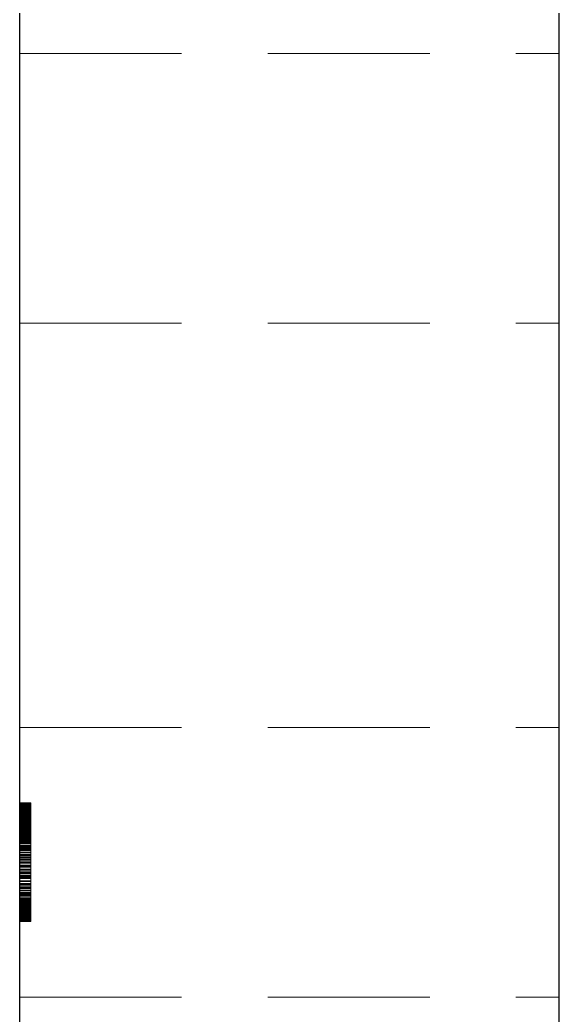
# Model space of a CAD drawing. Header units: millimetres. Extents: x 40 to 1360, y 134 to 546.
# Drawn here: x 107.85 to 117.85, y 464.09 to 482.55 of the extents above; entities that cross this region are included whole.
import ezdxf

# ---------------------------------------------------------------- set-up
doc = ezdxf.new("R2010")
doc.units = ezdxf.units.MM
doc.linetypes.add('WP_HIDDEN', pattern=[2.3, 1.5, -0.8])
doc.layers.add('HIDDEN', color=7, linetype='WP_HIDDEN', lineweight=13)
doc.layers.add('VISIBLE', color=7, linetype='CONTINUOUS', lineweight=25)

msp = doc.modelspace()

# ---------------------------------------------------------------- linework, layer by layer
at = {"layer": 'HIDDEN', "ltscale": 2}
for p, q in [((107.85, 481.92538), (117.85, 481.92538)), ((107.85, 476.92538), (117.85, 476.92538)), ((107.85, 469.42538), (117.85, 469.42538)), ((107.85, 468.02538), (107.85, 468.0234)), ((107.85, 468.02429), (107.85, 468.02538)), ((107.85, 468.02538), (107.85, 468.02476)), ((107.85, 468.02471), (107.85, 468.02538)), ((107.85, 468.02538), (108.05, 468.02538)), ((107.85, 468.02476), (107.85, 468.02289)), ((107.85, 468.02476), (108.05, 468.02476)), ((107.85, 468.02269), (107.85, 468.02471)), ((107.85, 468.02471), (108.05, 468.02471)), ((107.85, 468.02102), (107.85, 468.02429)), ((107.85, 468.02429), (108.05, 468.02429)), ((107.85, 468.0234), (107.85, 468.01748)), ((107.85, 468.0234), (108.05, 468.0234)), ((107.85, 468.02289), (107.85, 468.01977)), ((107.85, 468.02289), (108.05, 468.02289)), ((107.85, 468.01933), (107.85, 468.02269)), ((107.85, 468.02269), (108.05, 468.02269)), ((107.85, 468.01556), (107.85, 468.02102)), ((107.85, 468.02102), (108.05, 468.02102)), ((107.85, 468.01977), (107.85, 468.01541)), ((107.85, 468.01977), (108.05, 468.01977)), ((107.85, 468.01463), (107.85, 468.01933)), ((107.85, 468.01933), (108.05, 468.01933)), ((107.85, 468.01748), (107.85, 468.00761)), ((107.85, 468.01748), (108.05, 468.01748)), ((107.85, 468.01656), (107.85, 465.86212)), ((107.85, 466.32504), (107.85, 468.01656)), ((107.85, 468.01656), (108.05, 468.01656)), ((107.85, 468.00793), (107.85, 468.01556)), ((107.85, 468.01556), (108.05, 468.01556)), ((107.85, 468.01541), (107.85, 468.00981)), ((107.85, 468.01541), (108.05, 468.01541)), ((107.85, 468.00859), (107.85, 468.01463)), ((107.85, 468.01463), (108.05, 468.01463)), ((107.85, 468.00981), (107.85, 468.00296)), ((107.85, 468.00981), (108.05, 468.00981)), ((107.85, 468.0012), (107.85, 468.00859)), ((107.85, 468.00859), (108.05, 468.00859)), ((107.85, 467.99811), (107.85, 468.00793)), ((107.85, 468.00793), (108.05, 468.00793)), ((107.85, 468.00761), (107.85, 467.99378)), ((107.85, 468.00761), (108.05, 468.00761)), ((107.85, 468.00296), (107.85, 467.99486)), ((107.85, 468.00296), (108.05, 468.00296)), ((107.85, 467.99247), (107.85, 468.0012)), ((107.85, 468.0012), (108.05, 468.0012)), ((107.85, 467.98611), (107.85, 467.99811)), ((107.85, 467.99811), (108.05, 467.99811)), ((107.85, 467.99486), (107.85, 467.98552)), ((107.85, 467.99486), (108.05, 467.99486)), ((107.85, 467.99378), (107.85, 467.97601)), ((107.85, 467.99378), (108.05, 467.99378)), ((107.85, 467.98239), (107.85, 467.99247)), ((107.85, 467.99247), (108.05, 467.99247)), ((107.85, 467.97193), (107.85, 467.98611)), ((107.85, 467.98611), (108.05, 467.98611)), ((107.85, 467.98552), (107.85, 467.97493)), ((107.85, 467.98552), (108.05, 467.98552)), ((107.85, 467.97097), (107.85, 467.98239)), ((107.85, 467.98239), (108.05, 467.98239)), ((107.85, 467.97601), (107.85, 467.95429)), ((107.85, 467.97601), (108.05, 467.97601)), ((107.85, 467.97493), (107.85, 467.96309)), ((107.85, 467.97493), (108.05, 467.97493)), ((107.85, 467.95557), (107.85, 467.97193)), ((107.85, 467.97193), (108.05, 467.97193)), ((107.85, 467.95821), (107.85, 467.97097)), ((107.85, 467.97097), (108.05, 467.97097)), ((107.85, 467.96309), (107.85, 467.95001)), ((107.85, 467.96309), (108.05, 467.96309)), ((107.85, 467.94411), (107.85, 467.95821)), ((107.85, 467.95821), (108.05, 467.95821)), ((107.85, 467.93716), (107.85, 467.95557)), ((107.85, 467.95557), (108.05, 467.95557)), ((107.85, 467.95429), (107.85, 467.92861)), ((107.85, 467.95429), (108.05, 467.95429)), ((107.85, 467.95001), (107.85, 467.93569)), ((107.85, 467.95001), (108.05, 467.95001)), ((107.85, 467.92866), (107.85, 467.94411)), ((107.85, 467.94411), (108.05, 467.94411)), ((107.85, 467.91681), (107.85, 467.93716)), ((107.85, 467.93716), (108.05, 467.93716)), ((107.85, 467.93569), (107.85, 467.92012)), ((107.85, 467.93569), (108.05, 467.93569)), ((107.85, 467.91187), (107.85, 467.92866)), ((107.85, 467.92866), (108.05, 467.92866)), ((107.85, 467.92861), (107.85, 467.89899)), ((107.85, 467.92861), (108.05, 467.92861)), ((107.85, 467.92012), (107.85, 467.9033)), ((107.85, 467.92012), (108.05, 467.92012)), ((107.85, 467.89454), (107.85, 467.91681)), ((107.85, 467.91681), (108.05, 467.91681)), ((107.85, 467.89373), (107.85, 467.91187)), ((107.85, 467.91187), (108.05, 467.91187)), ((107.85, 467.9033), (107.85, 467.88524)), ((107.85, 467.9033), (108.05, 467.9033)), ((107.85, 467.89899), (107.85, 467.86573)), ((107.85, 467.89899), (108.05, 467.89899)), ((107.85, 467.87034), (107.85, 467.89454)), ((107.85, 467.89454), (108.05, 467.89454)), ((107.85, 467.87426), (107.85, 467.89373)), ((107.85, 467.89373), (108.05, 467.89373)), ((107.85, 467.88524), (107.85, 467.86593)), ((107.85, 467.88524), (108.05, 467.88524)), ((107.85, 467.85343), (107.85, 467.87426)), ((107.85, 467.87426), (108.05, 467.87426)), ((107.85, 467.8442), (107.85, 467.87034)), ((107.85, 467.87034), (108.05, 467.87034)), ((107.85, 467.86593), (107.85, 467.84543)), ((107.85, 467.86593), (108.05, 467.86593)), ((107.85, 467.86573), (107.85, 467.82914)), ((107.85, 467.86573), (108.05, 467.86573)), ((107.85, 467.83162), (107.85, 467.85343)), ((107.85, 467.85343), (108.05, 467.85343)), ((108.05, 468.02538), (108.05, 468.0234)), ((108.05, 468.02429), (108.05, 468.02538)), ((108.05, 468.02471), (108.05, 468.02538)), ((108.05, 468.02538), (108.05, 468.02476)), ((108.05, 468.02476), (108.05, 468.02289)), ((108.05, 468.02269), (108.05, 468.02471)), ((108.05, 468.02102), (108.05, 468.02429)), ((108.05, 468.0234), (108.05, 468.01748)), ((108.05, 468.02289), (108.05, 468.01977)), ((108.05, 468.01933), (108.05, 468.02269)), ((108.05, 468.01556), (108.05, 468.02102)), ((108.05, 468.01977), (108.05, 468.01541)), ((108.05, 468.01463), (108.05, 468.01933)), ((108.05, 468.01748), (108.05, 468.00761)), ((108.05, 468.01656), (108.05, 465.86212)), ((108.05, 466.32504), (108.05, 468.01656)), ((108.05, 468.00793), (108.05, 468.01556)), ((108.05, 468.01541), (108.05, 468.00981)), ((108.05, 468.00859), (108.05, 468.01463)), ((108.05, 468.00981), (108.05, 468.00296)), ((108.05, 468.0012), (108.05, 468.00859)), ((108.05, 467.99811), (108.05, 468.00793)), ((108.05, 468.00761), (108.05, 467.99378)), ((108.05, 468.00296), (108.05, 467.99486)), ((108.05, 467.99247), (108.05, 468.0012)), ((108.05, 467.98611), (108.05, 467.99811)), ((108.05, 467.99486), (108.05, 467.98552)), ((108.05, 467.99378), (108.05, 467.97601)), ((108.05, 467.98239), (108.05, 467.99247)), ((108.05, 467.97193), (108.05, 467.98611)), ((108.05, 467.98552), (108.05, 467.97493)), ((108.05, 467.97097), (108.05, 467.98239)), ((108.05, 467.97601), (108.05, 467.95429)), ((108.05, 467.97493), (108.05, 467.96309)), ((108.05, 467.95557), (108.05, 467.97193)), ((108.05, 467.95821), (108.05, 467.97097)), ((108.05, 467.96309), (108.05, 467.95001)), ((108.05, 467.94411), (108.05, 467.95821)), ((108.05, 467.93716), (108.05, 467.95557)), ((108.05, 467.95429), (108.05, 467.92861)), ((108.05, 467.95001), (108.05, 467.93569)), ((108.05, 467.92866), (108.05, 467.94411)), ((108.05, 467.91681), (108.05, 467.93716)), ((108.05, 467.93569), (108.05, 467.92012)), ((108.05, 467.91187), (108.05, 467.92866)), ((108.05, 467.92861), (108.05, 467.89899)), ((108.05, 467.92012), (108.05, 467.9033)), ((108.05, 467.89454), (108.05, 467.91681)), ((108.05, 467.89373), (108.05, 467.91187)), ((108.05, 467.9033), (108.05, 467.88524)), ((108.05, 467.89899), (108.05, 467.86573)), ((108.05, 467.87034), (108.05, 467.89454)), ((108.05, 467.87426), (108.05, 467.89373)), ((108.05, 467.88524), (108.05, 467.86593)), ((108.05, 467.85343), (108.05, 467.87426)), ((108.05, 467.8442), (108.05, 467.87034)), ((108.05, 467.86593), (108.05, 467.84543)), ((108.05, 467.86573), (108.05, 467.82914)), ((108.05, 467.83162), (108.05, 467.85343)), ((107.85, 467.84543), (107.85, 467.8238)), ((107.85, 467.84543), (108.05, 467.84543)), ((107.85, 467.81614), (107.85, 467.8442)), ((107.85, 467.8442), (108.05, 467.8442)), ((107.85, 467.80916), (107.85, 467.83162)), ((107.85, 467.83162), (108.05, 467.83162)), ((107.85, 467.82914), (107.85, 467.78922)), ((107.85, 467.82914), (108.05, 467.82914)), ((107.85, 467.8238), (107.85, 467.80104)), ((107.85, 467.8238), (108.05, 467.8238)), ((107.85, 467.78615), (107.85, 467.81614)), ((107.85, 467.81614), (108.05, 467.81614)), ((107.85, 467.78606), (107.85, 467.80916)), ((107.85, 467.80916), (108.05, 467.80916)), ((107.85, 467.80641), (107.85, 467.80472)), ((107.85, 467.80462), (107.85, 467.80641)), ((107.85, 467.80641), (108.05, 467.80641)), ((107.85, 467.8058), (107.85, 467.80641)), ((107.85, 467.80641), (107.85, 467.80572)), ((107.85, 467.804), (107.85, 467.8058)), ((107.85, 467.8058), (108.05, 467.8058)), ((107.85, 467.80572), (108.05, 467.80572)), ((107.85, 467.80572), (107.85, 467.80367)), ((107.85, 467.80472), (107.85, 467.79966)), ((107.85, 467.80472), (108.05, 467.80472)), ((107.85, 467.79924), (107.85, 467.80462)), ((107.85, 467.80462), (108.05, 467.80462)), ((107.85, 467.80098), (107.85, 467.804)), ((107.85, 467.804), (108.05, 467.804)), ((107.85, 467.80367), (108.05, 467.80367)), ((107.85, 467.80367), (107.85, 467.80026)), ((107.85, 467.80104), (107.85, 467.77715)), ((107.85, 467.80104), (108.05, 467.80104)), ((107.85, 467.79676), (107.85, 467.80098)), ((107.85, 467.80098), (108.05, 467.80098)), ((107.85, 467.80026), (108.05, 467.80026)), ((107.85, 467.80026), (107.85, 467.79548)), ((107.85, 467.79966), (107.85, 467.79122)), ((107.85, 467.79966), (108.05, 467.79966)), ((107.85, 467.79029), (107.85, 467.79924)), ((107.85, 467.79924), (108.05, 467.79924)), ((107.85, 467.79134), (107.85, 467.79676)), ((107.85, 467.79676), (108.05, 467.79676)), ((107.85, 467.79548), (108.05, 467.79548)), ((107.85, 467.79548), (107.85, 467.78933)), ((107.85, 467.78471), (107.85, 467.79134)), ((107.85, 467.79134), (108.05, 467.79134)), ((107.85, 467.79122), (107.85, 467.7794)), ((107.85, 467.79122), (108.05, 467.79122)), ((107.85, 467.77775), (107.85, 467.79029)), ((107.85, 467.79029), (108.05, 467.79029)), ((107.85, 467.78933), (108.05, 467.78933)), ((107.85, 467.78933), (107.85, 467.78181)), ((107.85, 467.78922), (107.85, 467.74597)), ((107.85, 467.78922), (108.05, 467.78922)), ((107.85, 467.75424), (107.85, 467.78615)), ((107.85, 467.78615), (108.05, 467.78615)), ((107.85, 467.76232), (107.85, 467.78606)), ((107.85, 467.78606), (108.05, 467.78606)), ((107.85, 467.77687), (107.85, 467.78471)), ((107.85, 467.78471), (108.05, 467.78471)), ((107.85, 467.78181), (108.05, 467.78181)), ((107.85, 467.78181), (107.85, 467.77293)), ((107.85, 467.7794), (107.85, 467.76421)), ((107.85, 467.7794), (108.05, 467.7794)), ((107.85, 467.76163), (107.85, 467.77775)), ((107.85, 467.77775), (108.05, 467.77775)), ((107.85, 467.77715), (107.85, 467.75213)), ((107.85, 467.77715), (108.05, 467.77715)), ((107.85, 467.76783), (107.85, 467.77687)), ((107.85, 467.77687), (108.05, 467.77687)), ((107.85, 467.77293), (108.05, 467.77293)), ((107.85, 467.77293), (107.85, 467.76269)), ((107.85, 467.75758), (107.85, 467.76783)), ((107.85, 467.76783), (108.05, 467.76783)), ((107.85, 467.76421), (107.85, 467.74565)), ((107.85, 467.76421), (108.05, 467.76421)), ((107.85, 467.76269), (108.05, 467.76269)), ((107.85, 467.76269), (107.85, 467.75107)), ((107.85, 467.73793), (107.85, 467.76232)), ((107.85, 467.76232), (108.05, 467.76232)), ((107.85, 467.74193), (107.85, 467.76163)), ((107.85, 467.76163), (108.05, 467.76163)), ((107.85, 467.74613), (107.85, 467.75758)), ((107.85, 467.75758), (108.05, 467.75758)), ((107.85, 467.72046), (107.85, 467.75424)), ((107.85, 467.75424), (108.05, 467.75424)), ((107.85, 467.75213), (107.85, 467.72598)), ((107.85, 467.75213), (108.05, 467.75213)), ((107.85, 467.75107), (108.05, 467.75107)), ((107.85, 467.75107), (107.85, 467.73809)), ((107.85, 467.73347), (107.85, 467.74613)), ((107.85, 467.74613), (108.05, 467.74613)), ((107.85, 467.74597), (107.85, 467.69939)), ((107.85, 467.74597), (108.05, 467.74597)), ((107.85, 467.74565), (107.85, 467.72371)), ((107.85, 467.74565), (108.05, 467.74565)), ((107.85, 467.71864), (107.85, 467.74193)), ((107.85, 467.74193), (108.05, 467.74193)), ((107.85, 467.73809), (108.05, 467.73809)), ((107.85, 467.73809), (107.85, 467.72375)), ((107.85, 467.7129), (107.85, 467.73793)), ((107.85, 467.73793), (108.05, 467.73793)), ((107.85, 467.71961), (107.85, 467.73347)), ((107.85, 467.73347), (108.05, 467.73347)), ((107.85, 467.72598), (107.85, 467.6987)), ((107.85, 467.72598), (108.05, 467.72598)), ((107.85, 467.72375), (108.05, 467.72375)), ((107.85, 467.72375), (107.85, 467.70804)), ((107.85, 467.72371), (107.85, 467.69839)), ((107.85, 467.72371), (108.05, 467.72371)), ((107.85, 467.68489), (107.85, 467.72046)), ((107.85, 467.72046), (108.05, 467.72046)), ((107.85, 467.70454), (107.85, 467.71961)), ((107.85, 467.71961), (108.05, 467.71961)), ((107.85, 467.69178), (107.85, 467.71864)), ((107.85, 467.71864), (108.05, 467.71864)), ((107.85, 467.68723), (107.85, 467.7129)), ((107.85, 467.7129), (108.05, 467.7129)), ((107.85, 467.70804), (108.05, 467.70804)), ((107.85, 467.70804), (107.85, 467.69096)), ((107.85, 467.68826), (107.85, 467.70454)), ((107.85, 467.70454), (108.05, 467.70454)), ((107.85, 467.69939), (107.85, 467.64948)), ((107.85, 467.69939), (108.05, 467.69939)), ((107.85, 467.6987), (107.85, 467.67029)), ((107.85, 467.6987), (108.05, 467.6987)), ((107.85, 467.69839), (107.85, 467.67062)), ((107.85, 467.69839), (108.05, 467.69839)), ((107.85, 467.66174), (107.85, 467.69178)), ((107.85, 467.69178), (108.05, 467.69178)), ((107.85, 467.69096), (108.05, 467.69096)), ((107.85, 467.69096), (107.85, 467.67251)), ((107.85, 467.6521), (107.85, 467.68826)), ((107.85, 467.68826), (108.05, 467.68826)), ((107.85, 467.66092), (107.85, 467.68723)), ((107.85, 467.68723), (108.05, 467.68723)), ((107.85, 467.64753), (107.85, 467.68489)), ((107.85, 467.68489), (108.05, 467.68489)), ((107.85, 467.67251), (108.05, 467.67251)), ((107.85, 467.67251), (107.85, 467.6527)), ((107.85, 467.67062), (107.85, 467.64131)), ((107.85, 467.67062), (108.05, 467.67062)), ((107.85, 467.67029), (107.85, 467.64074)), ((107.85, 467.67029), (108.05, 467.67029)), ((108.05, 467.84543), (108.05, 467.8238)), ((108.05, 467.81614), (108.05, 467.8442)), ((108.05, 467.80916), (108.05, 467.83162)), ((108.05, 467.82914), (108.05, 467.78922)), ((108.05, 467.8238), (108.05, 467.80104)), ((108.05, 467.78615), (108.05, 467.81614)), ((108.05, 467.78606), (108.05, 467.80916)), ((108.05, 467.80641), (108.05, 467.80472)), ((108.05, 467.80462), (108.05, 467.80641)), ((108.05, 467.8058), (108.05, 467.80641)), ((108.05, 467.80641), (108.05, 467.80572)), ((108.05, 467.804), (108.05, 467.8058)), ((108.05, 467.80572), (108.05, 467.80367)), ((108.05, 467.80472), (108.05, 467.79966)), ((108.05, 467.79924), (108.05, 467.80462)), ((108.05, 467.80098), (108.05, 467.804)), ((108.05, 467.80367), (108.05, 467.80026)), ((108.05, 467.80104), (108.05, 467.77715)), ((108.05, 467.79676), (108.05, 467.80098)), ((108.05, 467.80026), (108.05, 467.79548)), ((108.05, 467.79966), (108.05, 467.79122)), ((108.05, 467.79029), (108.05, 467.79924)), ((108.05, 467.79134), (108.05, 467.79676)), ((108.05, 467.79548), (108.05, 467.78933)), ((108.05, 467.78471), (108.05, 467.79134)), ((108.05, 467.79122), (108.05, 467.7794)), ((108.05, 467.77775), (108.05, 467.79029)), ((108.05, 467.78933), (108.05, 467.78181)), ((108.05, 467.78922), (108.05, 467.74597)), ((108.05, 467.75424), (108.05, 467.78615)), ((108.05, 467.76232), (108.05, 467.78606)), ((108.05, 467.77687), (108.05, 467.78471)), ((108.05, 467.78181), (108.05, 467.77293)), ((108.05, 467.7794), (108.05, 467.76421)), ((108.05, 467.76163), (108.05, 467.77775)), ((108.05, 467.77715), (108.05, 467.75213)), ((108.05, 467.76783), (108.05, 467.77687)), ((108.05, 467.77293), (108.05, 467.76269)), ((108.05, 467.75758), (108.05, 467.76783)), ((108.05, 467.76421), (108.05, 467.74565)), ((108.05, 467.76269), (108.05, 467.75107)), ((108.05, 467.73793), (108.05, 467.76232)), ((108.05, 467.74193), (108.05, 467.76163)), ((108.05, 467.74613), (108.05, 467.75758)), ((108.05, 467.72046), (108.05, 467.75424)), ((108.05, 467.75213), (108.05, 467.72598)), ((108.05, 467.75107), (108.05, 467.73809)), ((108.05, 467.73347), (108.05, 467.74613)), ((108.05, 467.74597), (108.05, 467.69939)), ((108.05, 467.74565), (108.05, 467.72371)), ((108.05, 467.71864), (108.05, 467.74193)), ((108.05, 467.73809), (108.05, 467.72375)), ((108.05, 467.7129), (108.05, 467.73793)), ((108.05, 467.71961), (108.05, 467.73347)), ((108.05, 467.72598), (108.05, 467.6987)), ((108.05, 467.72375), (108.05, 467.70804)), ((108.05, 467.72371), (108.05, 467.69839)), ((108.05, 467.68489), (108.05, 467.72046)), ((108.05, 467.70454), (108.05, 467.71961)), ((108.05, 467.69178), (108.05, 467.71864)), ((108.05, 467.68723), (108.05, 467.7129)), ((108.05, 467.70804), (108.05, 467.69096)), ((108.05, 467.68826), (108.05, 467.70454)), ((108.05, 467.69939), (108.05, 467.64948)), ((108.05, 467.6987), (108.05, 467.67029)), ((108.05, 467.69839), (108.05, 467.67062)), ((108.05, 467.66174), (108.05, 467.69178)), ((108.05, 467.69096), (108.05, 467.67251)), ((108.05, 467.6521), (108.05, 467.68826)), ((108.05, 467.66092), (108.05, 467.68723)), ((108.05, 467.64753), (108.05, 467.68489)), ((108.05, 467.67251), (108.05, 467.6527)), ((108.05, 467.67062), (108.05, 467.64131)), ((108.05, 467.67029), (108.05, 467.64074)), ((107.85, 467.62895), (107.85, 467.66174)), ((107.85, 467.66174), (108.05, 467.66174)), ((107.85, 467.63396), (107.85, 467.66092)), ((107.85, 467.66092), (108.05, 467.66092)), ((107.85, 467.6527), (108.05, 467.6527)), ((107.85, 467.6527), (107.85, 467.63152)), ((107.85, 467.62618), (107.85, 467.6521)), ((107.85, 467.6521), (108.05, 467.6521)), ((107.85, 467.64948), (107.85, 467.59624)), ((107.85, 467.64948), (108.05, 467.64948)), ((107.85, 467.60838), (107.85, 467.64753)), ((107.85, 467.64753), (108.05, 467.64753)), ((107.85, 467.64131), (107.85, 467.61046)), ((107.85, 467.64131), (108.05, 467.64131)), ((107.85, 467.64074), (107.85, 467.61007)), ((107.85, 467.64074), (108.05, 467.64074)), ((107.85, 467.60636), (107.85, 467.63396)), ((107.85, 467.63396), (108.05, 467.63396)), ((107.85, 467.63152), (108.05, 467.63152)), ((107.85, 467.63152), (107.85, 467.60827)), ((107.85, 467.59341), (107.85, 467.62895)), ((107.85, 467.62895), (108.05, 467.62895)), ((107.85, 467.59765), (107.85, 467.62618)), ((107.85, 467.62618), (108.05, 467.62618)), ((107.85, 467.61046), (107.85, 467.57807)), ((107.85, 467.61046), (108.05, 467.61046)), ((107.85, 467.61007), (107.85, 467.57826)), ((107.85, 467.61007), (108.05, 467.61007)), ((107.85, 467.56744), (107.85, 467.60838)), ((107.85, 467.60838), (108.05, 467.60838)), ((107.85, 467.60827), (108.05, 467.60827)), ((107.85, 467.60827), (107.85, 467.58222)), ((107.85, 467.57811), (107.85, 467.60636)), ((107.85, 467.60636), (108.05, 467.60636)), ((107.85, 467.56652), (107.85, 467.59765)), ((107.85, 467.59765), (108.05, 467.59765)), ((107.85, 467.59624), (107.85, 467.53967)), ((107.85, 467.59624), (108.05, 467.59624)), ((107.85, 467.5551), (107.85, 467.59341)), ((107.85, 467.59341), (108.05, 467.59341)), ((107.85, 467.58222), (108.05, 467.58222)), ((107.85, 467.58222), (107.85, 467.55339)), ((107.85, 467.57826), (107.85, 467.54532)), ((107.85, 467.57826), (108.05, 467.57826)), ((107.85, 467.54923), (107.85, 467.57811)), ((107.85, 467.57811), (108.05, 467.57811)), ((107.85, 467.57807), (107.85, 467.54414)), ((107.85, 467.57807), (108.05, 467.57807)), ((107.85, 467.5247), (107.85, 467.56744)), ((107.85, 467.56744), (108.05, 467.56744)), ((107.85, 467.53279), (107.85, 467.56652)), ((107.85, 467.56652), (108.05, 467.56652)), ((107.85, 467.51405), (107.85, 467.5551)), ((107.85, 467.5551), (107.85, 465.86212)), ((107.85, 467.5551), (108.05, 467.5551)), ((107.85, 467.55339), (108.05, 467.55339)), ((107.85, 467.55339), (107.85, 467.52176)), ((107.85, 467.5197), (107.85, 467.54923)), ((107.85, 467.54923), (108.05, 467.54923)), ((107.85, 467.54532), (107.85, 467.51125)), ((107.85, 467.54532), (108.05, 467.54532)), ((107.85, 467.54414), (107.85, 467.50867)), ((107.85, 467.54414), (108.05, 467.54414)), ((107.85, 467.53967), (107.85, 467.47911)), ((107.85, 467.53967), (108.05, 467.53967)), ((107.85, 467.49644), (107.85, 467.53279)), ((107.85, 467.53279), (108.05, 467.53279)), ((107.85, 467.48018), (107.85, 467.5247)), ((107.85, 467.5247), (108.05, 467.5247)), ((107.85, 467.52176), (108.05, 467.52176)), ((107.85, 467.52176), (107.85, 467.48735)), ((107.85, 467.48952), (107.85, 467.5197)), ((107.85, 467.5197), (108.05, 467.5197)), ((107.85, 467.47024), (107.85, 467.51405)), ((107.85, 467.51405), (108.05, 467.51405)), ((107.85, 467.51125), (107.85, 467.47606)), ((107.85, 467.51125), (108.05, 467.51125)), ((107.85, 467.50867), (107.85, 467.47167)), ((107.85, 467.50867), (108.05, 467.50867)), ((107.85, 467.45749), (107.85, 467.49644)), ((107.85, 467.49644), (108.05, 467.49644)), ((107.85, 467.45871), (107.85, 467.48952)), ((107.85, 467.48952), (108.05, 467.48952)), ((107.85, 467.48735), (108.05, 467.48735)), ((107.85, 467.48735), (107.85, 467.45014)), ((108.05, 467.62895), (108.05, 467.66174)), ((108.05, 467.63396), (108.05, 467.66092)), ((108.05, 467.6527), (108.05, 467.63152)), ((108.05, 467.62618), (108.05, 467.6521)), ((108.05, 467.64948), (108.05, 467.59624)), ((108.05, 467.60838), (108.05, 467.64753)), ((108.05, 467.64131), (108.05, 467.61046)), ((108.05, 467.64074), (108.05, 467.61007)), ((108.05, 467.60636), (108.05, 467.63396)), ((108.05, 467.63152), (108.05, 467.60827)), ((108.05, 467.59341), (108.05, 467.62895)), ((108.05, 467.59765), (108.05, 467.62618)), ((108.05, 467.61046), (108.05, 467.57807)), ((108.05, 467.61007), (108.05, 467.57826)), ((108.05, 467.56744), (108.05, 467.60838)), ((108.05, 467.60827), (108.05, 467.58222)), ((108.05, 467.57811), (108.05, 467.60636)), ((108.05, 467.56652), (108.05, 467.59765)), ((108.05, 467.59624), (108.05, 467.53967)), ((108.05, 467.5551), (108.05, 467.59341)), ((108.05, 467.58222), (108.05, 467.55339)), ((108.05, 467.57826), (108.05, 467.54532)), ((108.05, 467.54923), (108.05, 467.57811)), ((108.05, 467.57807), (108.05, 467.54414)), ((108.05, 467.5247), (108.05, 467.56744)), ((108.05, 467.53279), (108.05, 467.56652)), ((108.05, 467.51405), (108.05, 467.5551)), ((108.05, 465.86212), (108.05, 467.5551)), ((108.05, 467.55339), (108.05, 467.52176)), ((108.05, 467.5197), (108.05, 467.54923)), ((108.05, 467.54532), (108.05, 467.51125)), ((108.05, 467.54414), (108.05, 467.50867)), ((108.05, 467.53967), (108.05, 467.47911)), ((108.05, 467.49644), (108.05, 467.53279)), ((108.05, 467.48018), (108.05, 467.5247)), ((108.05, 467.52176), (108.05, 467.48735)), ((108.05, 467.48952), (108.05, 467.5197)), ((108.05, 467.47024), (108.05, 467.51405)), ((108.05, 467.51125), (108.05, 467.47606)), ((108.05, 467.50867), (108.05, 467.47167)), ((108.05, 467.45749), (108.05, 467.49644)), ((108.05, 467.45871), (108.05, 467.48952)), ((108.05, 467.48735), (108.05, 467.45014)), ((107.85, 467.43386), (107.85, 467.48018)), ((107.85, 467.48018), (108.05, 467.48018)), ((107.85, 467.47911), (107.85, 467.41388)), ((107.85, 467.47911), (108.05, 467.47911)), ((107.85, 467.47606), (107.85, 467.43973)), ((107.85, 467.47606), (108.05, 467.47606)), ((107.85, 467.47167), (107.85, 467.43313)), ((107.85, 467.47167), (108.05, 467.47167)), ((107.85, 467.42367), (107.85, 467.47024)), ((107.85, 467.47024), (108.05, 467.47024)), ((107.85, 467.42725), (107.85, 467.45871)), ((107.85, 467.45871), (108.05, 467.45871)), ((107.85, 467.41593), (107.85, 467.45749)), ((107.85, 467.45749), (108.05, 467.45749)), ((107.85, 467.45014), (108.05, 467.45014)), ((107.85, 467.45014), (107.85, 467.41015)), ((107.85, 467.43973), (107.85, 467.40227)), ((107.85, 467.43973), (108.05, 467.43973)), ((107.85, 467.3846), (107.85, 467.43386)), ((107.85, 467.43386), (108.05, 467.43386)), ((107.85, 467.43313), (107.85, 467.39537)), ((107.85, 467.43313), (108.05, 467.43313)), ((107.85, 467.39499), (107.85, 467.42725)), ((107.85, 467.42725), (108.05, 467.42725)), ((107.85, 467.37434), (107.85, 467.42367)), ((107.85, 467.42367), (108.05, 467.42367)), ((107.85, 467.37177), (107.85, 467.41593)), ((107.85, 467.41593), (108.05, 467.41593)), ((107.85, 467.41388), (107.85, 467.344)), ((107.85, 467.41388), (108.05, 467.41388)), ((107.85, 467.41015), (108.05, 467.41015)), ((107.85, 467.41015), (107.85, 467.36736)), ((107.85, 467.40227), (107.85, 467.37434)), ((107.85, 467.40227), (108.05, 467.40227)), ((107.85, 467.39537), (107.85, 467.35703)), ((107.85, 467.39537), (108.05, 467.39537)), ((107.85, 467.36286), (107.85, 467.39499)), ((107.85, 467.39499), (108.05, 467.39499)), ((107.85, 467.33122), (107.85, 467.3846)), ((107.85, 467.3846), (108.05, 467.3846)), ((107.85, 467.37434), (108.05, 467.37434)), ((107.85, 467.325), (107.85, 467.37177)), ((107.85, 467.37177), (108.05, 467.37177)), ((107.85, 467.36736), (108.05, 467.36736)), ((107.85, 467.36736), (107.85, 467.32179)), ((107.85, 467.33088), (107.85, 467.36286)), ((107.85, 467.36286), (108.05, 467.36286)), ((107.85, 467.35703), (107.85, 467.31812)), ((107.85, 467.35703), (108.05, 467.35703)), ((107.85, 467.344), (107.85, 467.26945)), ((107.85, 467.344), (108.05, 467.344)), ((107.85, 467.27373), (107.85, 467.33122)), ((107.85, 467.33122), (108.05, 467.33122)), ((107.85, 467.29903), (107.85, 467.33088)), ((107.85, 467.33088), (108.05, 467.33088)), ((107.85, 467.27563), (107.85, 467.325)), ((107.85, 467.325), (108.05, 467.325)), ((107.85, 467.32179), (108.05, 467.32179)), ((107.85, 467.32179), (107.85, 467.27342)), ((107.85, 467.31812), (107.85, 467.27864)), ((107.85, 467.31812), (108.05, 467.31812)), ((107.85, 467.26731), (107.85, 467.29903)), ((107.85, 467.29903), (108.05, 467.29903)), ((108.05, 467.43386), (108.05, 467.48018)), ((108.05, 467.47911), (108.05, 467.41388)), ((108.05, 467.47606), (108.05, 467.43973)), ((108.05, 467.47167), (108.05, 467.43313)), ((108.05, 467.42367), (108.05, 467.47024)), ((108.05, 467.42725), (108.05, 467.45871)), ((108.05, 467.41593), (108.05, 467.45749)), ((108.05, 467.45014), (108.05, 467.41015)), ((108.05, 467.43973), (108.05, 467.40227)), ((108.05, 467.3846), (108.05, 467.43386)), ((108.05, 467.43313), (108.05, 467.39537)), ((108.05, 467.39499), (108.05, 467.42725)), ((108.05, 467.37434), (108.05, 467.42367)), ((108.05, 467.37177), (108.05, 467.41593)), ((108.05, 467.41388), (108.05, 467.344)), ((108.05, 467.41015), (108.05, 467.36736)), ((108.05, 467.40227), (108.05, 467.37434)), ((108.05, 467.39537), (108.05, 467.35703)), ((108.05, 467.36286), (108.05, 467.39499)), ((108.05, 467.33122), (108.05, 467.3846)), ((108.05, 467.325), (108.05, 467.37177)), ((108.05, 467.36736), (108.05, 467.32179)), ((108.05, 467.33088), (108.05, 467.36286)), ((108.05, 467.35703), (108.05, 467.31812)), ((108.05, 467.344), (108.05, 467.26945)), ((108.05, 467.27373), (108.05, 467.33122)), ((108.05, 467.29903), (108.05, 467.33088)), ((108.05, 467.27563), (108.05, 467.325)), ((108.05, 467.32179), (108.05, 467.27342)), ((108.05, 467.31812), (108.05, 467.27864)), ((108.05, 467.26731), (108.05, 467.29903)), ((107.85, 467.27864), (107.85, 467.23858)), ((107.85, 467.27864), (108.05, 467.27864)), ((107.85, 467.22365), (107.85, 467.27563)), ((107.85, 467.27563), (108.05, 467.27563)), ((107.85, 467.21214), (107.85, 467.27373)), ((107.85, 467.27373), (108.05, 467.27373)), ((107.85, 467.27342), (108.05, 467.27342)), ((107.85, 467.27342), (107.85, 467.22227)), ((107.85, 467.26945), (107.85, 467.19024)), ((107.85, 467.26945), (108.05, 467.26945)), ((107.85, 467.23574), (107.85, 467.26731)), ((107.85, 467.26731), (108.05, 467.26731)), ((107.85, 467.23858), (107.85, 467.19794)), ((107.85, 467.23858), (108.05, 467.23858)), ((107.85, 467.20431), (107.85, 467.23574)), ((107.85, 467.23574), (108.05, 467.23574)), ((107.85, 467.16906), (107.85, 467.22365)), ((107.85, 467.22365), (108.05, 467.22365)), ((107.85, 467.22227), (108.05, 467.22227)), ((107.85, 467.22227), (107.85, 467.16832)), ((107.85, 467.14643), (107.85, 467.21214)), ((107.85, 467.21214), (108.05, 467.21214)), ((107.85, 467.17301), (107.85, 467.20431)), ((107.85, 467.20431), (108.05, 467.20431)), ((107.85, 467.19794), (107.85, 467.15674)), ((107.85, 467.19794), (108.05, 467.19794)), ((107.85, 467.19024), (107.85, 467.10637)), ((107.85, 467.19024), (108.05, 467.19024)), ((107.85, 467.14157), (107.85, 467.17301)), ((107.85, 467.17301), (108.05, 467.17301)), ((107.85, 467.11186), (107.85, 467.16906)), ((107.85, 467.16906), (108.05, 467.16906)), ((107.85, 467.16832), (108.05, 467.16832)), ((107.85, 467.16832), (107.85, 467.05206)), ((107.85, 467.15674), (107.85, 467.11496)), ((107.85, 467.15674), (108.05, 467.15674)), ((107.85, 467.07661), (107.85, 467.14643)), ((107.85, 467.14643), (108.05, 467.14643)), ((107.85, 467.10972), (107.85, 467.14157)), ((107.85, 467.14157), (108.05, 467.14157)), ((107.85, 467.11496), (107.85, 467.07102)), ((107.85, 467.11496), (108.05, 467.11496)), ((107.85, 467.05206), (107.85, 467.11186)), ((107.85, 467.11186), (108.05, 467.11186)), ((108.05, 467.27864), (108.05, 467.23858)), ((108.05, 467.22365), (108.05, 467.27563)), ((108.05, 467.21214), (108.05, 467.27373)), ((108.05, 467.27342), (108.05, 467.22227)), ((108.05, 467.26945), (108.05, 467.19024)), ((108.05, 467.23574), (108.05, 467.26731)), ((108.05, 467.23858), (108.05, 467.19794)), ((108.05, 467.20431), (108.05, 467.23574)), ((108.05, 467.16906), (108.05, 467.22365)), ((108.05, 467.22227), (108.05, 467.16832)), ((108.05, 467.14643), (108.05, 467.21214)), ((108.05, 467.17301), (108.05, 467.20431)), ((108.05, 467.19794), (108.05, 467.15674)), ((108.05, 467.19024), (108.05, 467.10637)), ((108.05, 467.14157), (108.05, 467.17301)), ((108.05, 467.11186), (108.05, 467.16906)), ((108.05, 467.16832), (108.05, 467.05206)), ((108.05, 467.15674), (108.05, 467.11496)), ((108.05, 467.07661), (108.05, 467.14643)), ((108.05, 467.10972), (108.05, 467.14157)), ((108.05, 467.11496), (108.05, 467.07102)), ((108.05, 467.05206), (108.05, 467.11186)), ((107.85, 467.07746), (107.85, 467.10972)), ((107.85, 467.10972), (108.05, 467.10972)), ((107.85, 467.10637), (107.85, 467.01784)), ((107.85, 467.10637), (108.05, 467.10637)), ((107.85, 467.04478), (107.85, 467.07746)), ((107.85, 467.07746), (108.05, 467.07746)), ((107.85, 467.00268), (107.85, 467.07661)), ((107.85, 467.07661), (108.05, 467.07661)), ((107.85, 467.07102), (107.85, 467.02334)), ((107.85, 467.07102), (108.05, 467.07102)), ((107.85, 466.92464), (107.85, 467.05206)), ((107.85, 467.05206), (108.05, 467.05206)), ((107.85, 467.0117), (107.85, 467.04478)), ((107.85, 467.04478), (108.05, 467.04478)), ((107.85, 467.02334), (107.85, 466.97191)), ((107.85, 467.02334), (108.05, 467.02334)), ((107.85, 467.01784), (107.85, 466.92464)), ((107.85, 467.01784), (108.05, 467.01784)), ((107.85, 466.97819), (107.85, 467.0117)), ((107.85, 467.0117), (108.05, 467.0117)), ((107.85, 466.92464), (107.85, 467.00268)), ((107.85, 467.00268), (108.05, 467.00268)), ((107.85, 466.94428), (107.85, 466.97819)), ((107.85, 466.97819), (108.05, 466.97819)), ((107.85, 466.97191), (107.85, 466.91674)), ((107.85, 466.97191), (108.05, 466.97191)), ((107.85, 466.90995), (107.85, 466.94428)), ((107.85, 466.94428), (108.05, 466.94428)), ((108.05, 467.07746), (108.05, 467.10972)), ((108.05, 467.10637), (108.05, 467.01784)), ((108.05, 467.04478), (108.05, 467.07746)), ((108.05, 467.00268), (108.05, 467.07661)), ((108.05, 467.07102), (108.05, 467.02334)), ((108.05, 466.92464), (108.05, 467.05206)), ((108.05, 467.0117), (108.05, 467.04478)), ((108.05, 467.02334), (108.05, 466.97191)), ((108.05, 467.01784), (108.05, 466.92464)), ((108.05, 466.97819), (108.05, 467.0117)), ((108.05, 466.92464), (108.05, 467.00268)), ((108.05, 466.94428), (108.05, 466.97819)), ((108.05, 466.97191), (108.05, 466.91674)), ((108.05, 466.90995), (108.05, 466.94428)), ((107.85, 466.83214), (107.85, 466.92464)), ((107.85, 466.92464), (107.85, 466.8501)), ((107.85, 466.92464), (108.05, 466.92464)), ((107.85, 466.79756), (107.85, 466.92464)), ((107.85, 466.92464), (107.85, 466.79789)), ((107.85, 466.91674), (107.85, 466.85783)), ((107.85, 466.91674), (108.05, 466.91674)), ((107.85, 466.8738), (107.85, 466.90995)), ((107.85, 466.90995), (108.05, 466.90995)), ((107.85, 466.83445), (107.85, 466.8738)), ((107.85, 466.8738), (108.05, 466.8738)), ((107.85, 466.85783), (107.85, 466.79518)), ((107.85, 466.85783), (108.05, 466.85783)), ((107.85, 466.8501), (107.85, 466.77819)), ((107.85, 466.8501), (108.05, 466.8501)), ((107.85, 466.79187), (107.85, 466.83445)), ((107.85, 466.83445), (108.05, 466.83445)), ((107.85, 466.7442), (107.85, 466.83214)), ((107.85, 466.83214), (108.05, 466.83214)), ((107.85, 466.79789), (108.05, 466.79789)), ((107.85, 466.79789), (107.85, 466.68216)), ((107.85, 466.68156), (107.85, 466.79756)), ((107.85, 466.79756), (108.05, 466.79756)), ((107.85, 466.79518), (107.85, 466.72878)), ((107.85, 466.79518), (108.05, 466.79518)), ((107.85, 466.74609), (107.85, 466.79187)), ((107.85, 466.79187), (108.05, 466.79187)), ((107.85, 466.77819), (107.85, 466.70892)), ((107.85, 466.77819), (108.05, 466.77819)), ((107.85, 466.64487), (107.85, 466.74609)), ((107.85, 466.74609), (108.05, 466.74609)), ((107.85, 466.66084), (107.85, 466.7442)), ((107.85, 466.7442), (108.05, 466.7442)), ((108.05, 466.92464), (108.05, 466.8501)), ((108.05, 466.83214), (108.05, 466.92464)), ((108.05, 466.79756), (108.05, 466.92464)), ((108.05, 466.92464), (108.05, 466.79789)), ((108.05, 466.91674), (108.05, 466.85783)), ((108.05, 466.8738), (108.05, 466.90995)), ((108.05, 466.83445), (108.05, 466.8738)), ((108.05, 466.85783), (108.05, 466.79518)), ((108.05, 466.8501), (108.05, 466.77819)), ((108.05, 466.79187), (108.05, 466.83445)), ((108.05, 466.7442), (108.05, 466.83214)), ((108.05, 466.79789), (108.05, 466.68216)), ((108.05, 466.68156), (108.05, 466.79756)), ((108.05, 466.79518), (108.05, 466.72878)), ((108.05, 466.74609), (108.05, 466.79187)), ((108.05, 466.77819), (108.05, 466.70892)), ((108.05, 466.64487), (108.05, 466.74609)), ((108.05, 466.66084), (108.05, 466.7442)), ((107.85, 466.72878), (107.85, 466.65865)), ((107.85, 466.72878), (108.05, 466.72878)), ((107.85, 466.70892), (107.85, 466.6423)), ((107.85, 466.70892), (108.05, 466.70892)), ((107.85, 466.68216), (108.05, 466.68216)), ((107.85, 466.68216), (107.85, 466.62843)), ((107.85, 466.62772), (107.85, 466.68156)), ((107.85, 466.68156), (108.05, 466.68156)), ((107.85, 466.58204), (107.85, 466.66084)), ((107.85, 466.66084), (108.05, 466.66084)), ((107.85, 466.65865), (107.85, 466.56882)), ((107.85, 466.53079), (107.85, 466.64487)), ((107.85, 466.64487), (108.05, 466.64487)), ((107.85, 466.6423), (107.85, 466.57831)), ((107.85, 466.6423), (108.05, 466.6423)), ((107.85, 466.62843), (108.05, 466.62843)), ((107.85, 466.62843), (107.85, 466.57745)), ((107.85, 466.57666), (107.85, 466.62772)), ((107.85, 466.62772), (108.05, 466.62772)), ((107.85, 466.50782), (107.85, 466.58204)), ((107.85, 466.58204), (108.05, 466.58204)), ((107.85, 466.57831), (107.85, 466.51697)), ((107.85, 466.57831), (108.05, 466.57831)), ((107.85, 466.57745), (108.05, 466.57745)), ((107.85, 466.57745), (107.85, 466.52923)), ((107.85, 466.52836), (107.85, 466.57666)), ((107.85, 466.57666), (108.05, 466.57666)), ((107.85, 466.56882), (107.85, 466.52597)), ((107.85, 466.56882), (108.05, 466.56882)), ((108.05, 466.72878), (108.05, 466.65865)), ((108.05, 466.70892), (108.05, 466.6423)), ((108.05, 466.68216), (108.05, 466.62843)), ((108.05, 466.62772), (108.05, 466.68156)), ((108.05, 466.58204), (108.05, 466.66084)), ((108.05, 466.65865), (108.05, 466.56882)), ((108.05, 466.53079), (108.05, 466.64487)), ((108.05, 466.6423), (108.05, 466.57831)), ((108.05, 466.62843), (108.05, 466.57745)), ((108.05, 466.57666), (108.05, 466.62772)), ((108.05, 466.50782), (108.05, 466.58204)), ((108.05, 466.57831), (108.05, 466.51697)), ((108.05, 466.57745), (108.05, 466.52923)), ((108.05, 466.52836), (108.05, 466.57666)), ((108.05, 466.56882), (108.05, 466.52597)), ((107.85, 466.43889), (107.85, 466.53079)), ((107.85, 466.52923), (108.05, 466.52923)), ((107.85, 466.52923), (107.85, 466.48376)), ((107.85, 466.48284), (107.85, 466.52836)), ((107.85, 466.52836), (108.05, 466.52836)), ((107.85, 466.52597), (107.85, 466.4845)), ((107.85, 466.52597), (108.05, 466.52597)), ((107.85, 466.51697), (107.85, 466.45826)), ((107.85, 466.51697), (108.05, 466.51697)), ((107.85, 466.43816), (107.85, 466.50782)), ((107.85, 466.50782), (108.05, 466.50782)), ((107.85, 466.4845), (107.85, 466.4444)), ((107.85, 466.4845), (108.05, 466.4845)), ((107.85, 466.48376), (108.05, 466.48376)), ((107.85, 466.48376), (107.85, 466.44105)), ((107.85, 466.4401), (107.85, 466.48284)), ((107.85, 466.48284), (108.05, 466.48284)), ((107.85, 466.45826), (107.85, 466.4022)), ((107.85, 466.45826), (108.05, 466.45826)), ((107.85, 466.4444), (107.85, 466.40569)), ((107.85, 466.4444), (108.05, 466.4444)), ((107.85, 466.44105), (108.05, 466.44105)), ((107.85, 466.44105), (107.85, 466.4011)), ((107.85, 466.40012), (107.85, 466.4401)), ((107.85, 466.4401), (108.05, 466.4401)), ((107.85, 466.36307), (107.85, 466.43889)), ((107.85, 466.43889), (108.05, 466.43889)), ((107.85, 466.37307), (107.85, 466.43816)), ((107.85, 466.43816), (108.05, 466.43816)), ((107.85, 466.40569), (107.85, 466.36835)), ((107.85, 466.40569), (108.05, 466.40569)), ((107.85, 466.4022), (107.85, 466.34878)), ((107.85, 466.4022), (108.05, 466.4022)), ((107.85, 466.4011), (108.05, 466.4011)), ((107.85, 466.4011), (107.85, 466.3639)), ((107.85, 466.36292), (107.85, 466.40012)), ((107.85, 466.40012), (108.05, 466.40012)), ((108.05, 466.43889), (108.05, 466.53079)), ((108.05, 466.52923), (108.05, 466.48376)), ((108.05, 466.48284), (108.05, 466.52836)), ((108.05, 466.52597), (108.05, 466.4845)), ((108.05, 466.51697), (108.05, 466.45826)), ((108.05, 466.43816), (108.05, 466.50782)), ((108.05, 466.4845), (108.05, 466.4444)), ((108.05, 466.48376), (108.05, 466.44105)), ((108.05, 466.4401), (108.05, 466.48284)), ((108.05, 466.45826), (108.05, 466.4022)), ((108.05, 466.4444), (108.05, 466.40569)), ((108.05, 466.44105), (108.05, 466.4011)), ((108.05, 466.40012), (108.05, 466.4401)), ((108.05, 466.36307), (108.05, 466.43889)), ((108.05, 466.37307), (108.05, 466.43816)), ((108.05, 466.40569), (108.05, 466.36835)), ((108.05, 466.4022), (108.05, 466.34878)), ((108.05, 466.4011), (108.05, 466.3639)), ((108.05, 466.36292), (108.05, 466.40012)), ((107.85, 466.31255), (107.85, 466.37307)), ((107.85, 466.37307), (108.05, 466.37307)), ((107.85, 466.36835), (107.85, 466.33239)), ((107.85, 466.36835), (108.05, 466.36835)), ((107.85, 466.3639), (108.05, 466.3639)), ((107.85, 466.3639), (107.85, 466.32945)), ((107.85, 466.30332), (107.85, 466.36307)), ((107.85, 466.36307), (108.05, 466.36307)), ((107.85, 466.32849), (107.85, 466.36292)), ((107.85, 466.36292), (108.05, 466.36292)), ((107.85, 466.34878), (107.85, 466.29799)), ((107.85, 466.34878), (108.05, 466.34878)), ((107.85, 466.33239), (107.85, 466.29705)), ((107.85, 466.33239), (108.05, 466.33239)), ((107.85, 466.32945), (108.05, 466.32945)), ((107.85, 466.32945), (107.85, 466.29777)), ((107.85, 466.29683), (107.85, 466.32849)), ((107.85, 466.32849), (108.05, 466.32849)), ((107.85, 466.32504), (108.05, 466.32504)), ((107.85, 466.25597), (107.85, 466.31255)), ((107.85, 466.31255), (108.05, 466.31255)), ((107.85, 466.25965), (107.85, 466.30332)), ((107.85, 466.30332), (108.05, 466.30332)), ((107.85, 466.29799), (107.85, 466.24985)), ((107.85, 466.29799), (108.05, 466.29799)), ((107.85, 466.29777), (108.05, 466.29777)), ((107.85, 466.29777), (107.85, 466.26883)), ((107.85, 466.29705), (107.85, 466.26158)), ((107.85, 466.29705), (108.05, 466.29705)), ((107.85, 466.26795), (107.85, 466.29683)), ((107.85, 466.29683), (108.05, 466.29683)), ((107.85, 466.26883), (108.05, 466.26883)), ((107.85, 466.26883), (107.85, 466.24266)), ((107.85, 466.24184), (107.85, 466.26795)), ((107.85, 466.26795), (108.05, 466.26795)), ((107.85, 466.26158), (107.85, 466.22596)), ((107.85, 466.26158), (108.05, 466.26158)), ((107.85, 466.22396), (107.85, 466.25965)), ((107.85, 466.25965), (108.05, 466.25965)), ((107.85, 466.2027), (107.85, 466.25597)), ((107.85, 466.25597), (108.05, 466.25597)), ((107.85, 466.24985), (107.85, 466.20435)), ((107.85, 466.24985), (108.05, 466.24985)), ((107.85, 466.24266), (108.05, 466.24266)), ((107.85, 466.24266), (107.85, 466.21923)), ((107.85, 466.2185), (107.85, 466.24184)), ((107.85, 466.24184), (108.05, 466.24184)), ((107.85, 466.22596), (107.85, 466.19021)), ((107.85, 466.22596), (108.05, 466.22596)), ((107.85, 466.18819), (107.85, 466.22396)), ((107.85, 466.22396), (108.05, 466.22396)), ((107.85, 466.21923), (108.05, 466.21923)), ((107.85, 466.21923), (107.85, 466.19788)), ((107.85, 466.2185), (108.05, 466.2185)), ((107.85, 466.17734), (107.85, 466.2185)), ((107.85, 466.20435), (107.85, 466.16149)), ((107.85, 466.20435), (108.05, 466.20435)), ((107.85, 466.15273), (107.85, 466.2027)), ((107.85, 466.2027), (108.05, 466.2027)), ((107.85, 466.19788), (108.05, 466.19788)), ((107.85, 466.19788), (107.85, 466.1779)), ((107.85, 466.19021), (107.85, 466.15432)), ((107.85, 466.19021), (108.05, 466.19021)), ((108.05, 466.31255), (108.05, 466.37307)), ((108.05, 466.36835), (108.05, 466.33239)), ((108.05, 466.3639), (108.05, 466.32945)), ((108.05, 466.30332), (108.05, 466.36307)), ((108.05, 466.32849), (108.05, 466.36292)), ((108.05, 466.34878), (108.05, 466.29799)), ((108.05, 466.33239), (108.05, 466.29705)), ((108.05, 466.32945), (108.05, 466.29777)), ((108.05, 466.29683), (108.05, 466.32849)), ((108.05, 466.25597), (108.05, 466.31255)), ((108.05, 466.25965), (108.05, 466.30332)), ((108.05, 466.29799), (108.05, 466.24985)), ((108.05, 466.29777), (108.05, 466.26883)), ((108.05, 466.29705), (108.05, 466.26158)), ((108.05, 466.26795), (108.05, 466.29683)), ((108.05, 466.26883), (108.05, 466.24266)), ((108.05, 466.24184), (108.05, 466.26795)), ((108.05, 466.26158), (108.05, 466.22596)), ((108.05, 466.22396), (108.05, 466.25965)), ((108.05, 466.2027), (108.05, 466.25597)), ((108.05, 466.24985), (108.05, 466.20435)), ((108.05, 466.24266), (108.05, 466.21923)), ((108.05, 466.2185), (108.05, 466.24184)), ((108.05, 466.22596), (108.05, 466.19021)), ((108.05, 466.18819), (108.05, 466.22396)), ((108.05, 466.21923), (108.05, 466.19788)), ((108.05, 466.17734), (108.05, 466.2185)), ((108.05, 466.20435), (108.05, 466.16149)), ((108.05, 466.15273), (108.05, 466.2027)), ((108.05, 466.19788), (108.05, 466.1779)), ((108.05, 466.19021), (108.05, 466.15432)), ((107.85, 466.15232), (107.85, 466.18819)), ((107.85, 466.18819), (108.05, 466.18819)), ((107.85, 466.1779), (108.05, 466.1779)), ((107.85, 466.1779), (107.85, 466.1593)), ((107.85, 466.15882), (107.85, 466.17734)), ((107.85, 466.17734), (108.05, 466.17734)), ((107.85, 466.16149), (107.85, 466.12127)), ((107.85, 466.16149), (108.05, 466.16149)), ((107.85, 466.1593), (108.05, 466.1593)), ((107.85, 466.1593), (107.85, 466.14208)), ((107.85, 466.14167), (107.85, 466.15882)), ((107.85, 466.15882), (108.05, 466.15882)), ((107.85, 466.15432), (107.85, 466.11829)), ((107.85, 466.15432), (108.05, 466.15432)), ((107.85, 466.10607), (107.85, 466.15273)), ((107.85, 466.15273), (108.05, 466.15273)), ((107.85, 466.11636), (107.85, 466.15232)), ((107.85, 466.15232), (108.05, 466.15232)), ((107.85, 466.14208), (108.05, 466.14208)), ((107.85, 466.14208), (107.85, 466.12623)), ((107.85, 466.12589), (107.85, 466.14167)), ((107.85, 466.14167), (108.05, 466.14167)), ((107.85, 466.12623), (108.05, 466.12623)), ((107.85, 466.12623), (107.85, 466.11177)), ((107.85, 466.11148), (107.85, 466.12589)), ((107.85, 466.12589), (108.05, 466.12589)), ((107.85, 466.12127), (107.85, 466.0837)), ((107.85, 466.12127), (108.05, 466.12127)), ((107.85, 466.11829), (107.85, 466.08212)), ((107.85, 466.11829), (108.05, 466.11829)), ((107.85, 465.86212), (107.85, 466.11636)), ((107.85, 466.11636), (108.05, 466.11636)), ((107.85, 466.11177), (108.05, 466.11177)), ((107.85, 466.11177), (107.85, 466.09868)), ((107.85, 466.09845), (107.85, 466.11148)), ((107.85, 466.11148), (108.05, 466.11148)), ((107.85, 466.06272), (107.85, 466.10607)), ((107.85, 466.10607), (108.05, 466.10607)), ((107.85, 466.09868), (108.05, 466.09868)), ((107.85, 466.09868), (107.85, 466.08697)), ((107.85, 466.08678), (107.85, 466.09845)), ((107.85, 466.09845), (108.05, 466.09845)), ((107.85, 466.08697), (108.05, 466.08697)), ((107.85, 466.08697), (107.85, 466.07664)), ((107.85, 466.07649), (107.85, 466.08678)), ((107.85, 466.08678), (108.05, 466.08678)), ((107.85, 466.0837), (107.85, 466.04876)), ((107.85, 466.0837), (108.05, 466.0837)), ((107.85, 466.08212), (107.85, 466.04582)), ((107.85, 466.08212), (108.05, 466.08212)), ((107.85, 466.07664), (108.05, 466.07664)), ((107.85, 466.07664), (107.85, 466.06768)), ((107.85, 466.06758), (107.85, 466.07649)), ((107.85, 466.07649), (108.05, 466.07649)), ((107.85, 466.06768), (108.05, 466.06768)), ((107.85, 466.06768), (107.85, 466.0601)), ((107.85, 466.06003), (107.85, 466.06758)), ((107.85, 466.06758), (108.05, 466.06758)), ((107.85, 466.02267), (107.85, 466.06272)), ((107.85, 466.06272), (108.05, 466.06272)), ((107.85, 466.0601), (108.05, 466.0601)), ((107.85, 466.0601), (107.85, 466.0539)), ((107.85, 466.05386), (107.85, 466.06003)), ((107.85, 466.06003), (108.05, 466.06003)), ((107.85, 466.0539), (108.05, 466.0539)), ((107.85, 466.0539), (107.85, 466.04908)), ((107.85, 466.04905), (107.85, 466.05386)), ((107.85, 466.05386), (108.05, 466.05386)), ((107.85, 466.04908), (108.05, 466.04908)), ((107.85, 466.04908), (107.85, 466.04564)), ((107.85, 466.04562), (107.85, 466.04905)), ((107.85, 466.04905), (108.05, 466.04905)), ((107.85, 466.04876), (107.85, 466.02171)), ((107.85, 466.04876), (108.05, 466.04876)), ((107.85, 466.04582), (107.85, 466.00127)), ((107.85, 466.04582), (108.05, 466.04582)), ((107.85, 466.04564), (108.05, 466.04564)), ((107.85, 466.04564), (107.85, 466.04357)), ((107.85, 466.04357), (107.85, 466.04562)), ((107.85, 466.04562), (108.05, 466.04562)), ((107.85, 466.04357), (108.05, 466.04357)), ((107.85, 466.04357), (107.85, 466.04288)), ((107.85, 466.04288), (107.85, 466.04357)), ((107.85, 466.04357), (108.05, 466.04357)), ((107.85, 466.04288), (108.05, 466.04288)), ((107.85, 465.98593), (107.85, 466.02267)), ((107.85, 466.02267), (108.05, 466.02267)), ((107.85, 466.02171), (107.85, 465.9964)), ((107.85, 466.02171), (108.05, 466.02171)), ((108.05, 466.15232), (108.05, 466.18819)), ((108.05, 466.1779), (108.05, 466.1593)), ((108.05, 466.15882), (108.05, 466.17734)), ((108.05, 466.16149), (108.05, 466.12127)), ((108.05, 466.1593), (108.05, 466.14208)), ((108.05, 466.14167), (108.05, 466.15882)), ((108.05, 466.15432), (108.05, 466.11829)), ((108.05, 466.10607), (108.05, 466.15273)), ((108.05, 466.11636), (108.05, 466.15232)), ((108.05, 466.14208), (108.05, 466.12623)), ((108.05, 466.12589), (108.05, 466.14167)), ((108.05, 466.12623), (108.05, 466.11177)), ((108.05, 466.11148), (108.05, 466.12589)), ((108.05, 466.12127), (108.05, 466.0837)), ((108.05, 466.11829), (108.05, 466.08212)), ((108.05, 465.86212), (108.05, 466.11636)), ((108.05, 466.11177), (108.05, 466.09868)), ((108.05, 466.09845), (108.05, 466.11148)), ((108.05, 466.06272), (108.05, 466.10607)), ((108.05, 466.09868), (108.05, 466.08697)), ((108.05, 466.08678), (108.05, 466.09845)), ((108.05, 466.08697), (108.05, 466.07664)), ((108.05, 466.07649), (108.05, 466.08678)), ((108.05, 466.0837), (108.05, 466.04876)), ((108.05, 466.08212), (108.05, 466.04582)), ((108.05, 466.07664), (108.05, 466.06768)), ((108.05, 466.06758), (108.05, 466.07649)), ((108.05, 466.06768), (108.05, 466.0601)), ((108.05, 466.06003), (108.05, 466.06758)), ((108.05, 466.02267), (108.05, 466.06272)), ((108.05, 466.0601), (108.05, 466.0539)), ((108.05, 466.05386), (108.05, 466.06003)), ((108.05, 466.0539), (108.05, 466.04908)), ((108.05, 466.04905), (108.05, 466.05386)), ((108.05, 466.04908), (108.05, 466.04564)), ((108.05, 466.04562), (108.05, 466.04905)), ((108.05, 466.04876), (108.05, 466.02171)), ((108.05, 466.04582), (108.05, 466.00127)), ((108.05, 466.04564), (108.05, 466.04357)), ((108.05, 466.04357), (108.05, 466.04562)), ((108.05, 466.04357), (108.05, 466.04288)), ((108.05, 466.04288), (108.05, 466.04357)), ((108.05, 465.98593), (108.05, 466.02267)), ((108.05, 466.02171), (108.05, 465.9964)), ((107.85, 466.00127), (107.85, 465.95581)), ((107.85, 466.00127), (108.05, 466.00127)), ((107.85, 465.9964), (107.85, 465.97284)), ((107.85, 465.9964), (108.05, 465.9964)), ((107.85, 465.9525), (107.85, 465.98593)), ((107.85, 465.98593), (108.05, 465.98593)), ((107.85, 465.97284), (107.85, 465.95103)), ((107.85, 465.97284), (108.05, 465.97284)), ((107.85, 465.95581), (107.85, 465.90942)), ((107.85, 465.95581), (108.05, 465.95581)), ((107.85, 465.92271), (107.85, 465.9525)), ((107.85, 465.9525), (108.05, 465.9525)), ((107.85, 465.95103), (107.85, 465.93096)), ((107.85, 465.95103), (108.05, 465.95103)), ((107.85, 465.93096), (107.85, 465.91264)), ((107.85, 465.93096), (108.05, 465.93096)), ((107.85, 465.89688), (107.85, 465.92271)), ((107.85, 465.92271), (108.05, 465.92271)), ((107.85, 465.91264), (107.85, 465.89606)), ((107.85, 465.91264), (108.05, 465.91264)), ((107.85, 465.90942), (107.85, 465.86212)), ((107.85, 465.90942), (108.05, 465.90942)), ((107.85, 465.87504), (107.85, 465.89688)), ((107.85, 465.89688), (108.05, 465.89688)), ((107.85, 465.89606), (107.85, 465.88122)), ((107.85, 465.89606), (108.05, 465.89606)), ((107.85, 465.88122), (107.85, 465.86814)), ((107.85, 465.88122), (108.05, 465.88122)), ((107.85, 465.85716), (107.85, 465.87504)), ((107.85, 465.87504), (108.05, 465.87504)), ((107.85, 465.86814), (107.85, 465.85679)), ((107.85, 465.86814), (108.05, 465.86814)), ((107.85, 465.86212), (108.05, 465.86212)), ((107.85, 465.84326), (107.85, 465.85716)), ((107.85, 465.85716), (108.05, 465.85716)), ((107.85, 465.85679), (107.85, 465.84719)), ((107.85, 465.85679), (108.05, 465.85679)), ((107.85, 465.84719), (107.85, 465.83934)), ((107.85, 465.84719), (108.05, 465.84719)), ((107.85, 465.83332), (107.85, 465.84326)), ((107.85, 465.84326), (108.05, 465.84326)), ((107.85, 465.83934), (107.85, 465.83323)), ((107.85, 465.83934), (108.05, 465.83934)), ((107.85, 465.82737), (107.85, 465.83332)), ((107.85, 465.83332), (108.05, 465.83332)), ((107.85, 465.83323), (107.85, 465.82887)), ((107.85, 465.83323), (108.05, 465.83323)), ((107.85, 465.82887), (107.85, 465.82625)), ((107.85, 465.82887), (108.05, 465.82887)), ((107.85, 465.82538), (107.85, 465.82737)), ((107.85, 465.82737), (108.05, 465.82737)), ((107.85, 465.82625), (107.85, 465.82538)), ((107.85, 465.82625), (108.05, 465.82625)), ((107.85, 465.82538), (108.05, 465.82538)), ((108.05, 466.00127), (108.05, 465.95581)), ((108.05, 465.9964), (108.05, 465.97284)), ((108.05, 465.9525), (108.05, 465.98593)), ((108.05, 465.97284), (108.05, 465.95103)), ((108.05, 465.95581), (108.05, 465.90942)), ((108.05, 465.92271), (108.05, 465.9525)), ((108.05, 465.95103), (108.05, 465.93096)), ((108.05, 465.93096), (108.05, 465.91264)), ((108.05, 465.89688), (108.05, 465.92271)), ((108.05, 465.91264), (108.05, 465.89606)), ((108.05, 465.90942), (108.05, 465.86212)), ((108.05, 465.87504), (108.05, 465.89688)), ((108.05, 465.89606), (108.05, 465.88122)), ((108.05, 465.88122), (108.05, 465.86814)), ((108.05, 465.85716), (108.05, 465.87504)), ((108.05, 465.86814), (108.05, 465.85679)), ((108.05, 465.84326), (108.05, 465.85716)), ((108.05, 465.85679), (108.05, 465.84719)), ((108.05, 465.84719), (108.05, 465.83934)), ((108.05, 465.83332), (108.05, 465.84326)), ((108.05, 465.83934), (108.05, 465.83323)), ((108.05, 465.82737), (108.05, 465.83332)), ((108.05, 465.83323), (108.05, 465.82887)), ((108.05, 465.82887), (108.05, 465.82625)), ((108.05, 465.82538), (108.05, 465.82737)), ((108.05, 465.82625), (108.05, 465.82538)), ((107.85, 464.42538), (117.85, 464.42538))]:
    msp.add_line(p, q, dxfattribs=at)
for points in [[(107.85, 476.92538), (107.85, 476.98806), (107.85, 477.17296), (107.85, 477.4708), (107.85, 477.86665), (107.85, 478.34067), (107.85, 478.86908), (107.85, 479.42538), (107.85, 479.98168), (107.85, 480.51009), (107.85, 480.9841), (107.85, 481.37996), (107.85, 481.6778), (107.85, 481.8627), (107.85, 481.92538)], [(117.85, 476.92538), (117.85, 476.98806), (117.85, 477.17296), (117.85, 477.4708), (117.85, 477.86665), (117.85, 478.34067), (117.85, 478.86908), (117.85, 479.42538), (117.85, 479.98168), (117.85, 480.51009), (117.85, 480.9841), (117.85, 481.37996), (117.85, 481.6778), (117.85, 481.8627), (117.85, 481.92538)], [(107.85, 464.42538), (107.85, 464.48806), (107.85, 464.67296), (107.85, 464.9708), (107.85, 465.36665), (107.85, 465.84067), (107.85, 466.36908), (107.85, 466.92538), (107.85, 467.48168), (107.85, 468.01009), (107.85, 468.4841), (107.85, 468.87996), (107.85, 469.1778), (107.85, 469.3627), (107.85, 469.42538)], [(117.85, 464.42538), (117.85, 464.48806), (117.85, 464.67296), (117.85, 464.9708), (117.85, 465.36665), (117.85, 465.84067), (117.85, 466.36908), (117.85, 466.92538), (117.85, 467.48168), (117.85, 468.01009), (117.85, 468.4841), (117.85, 468.87996), (117.85, 469.1778), (117.85, 469.3627), (117.85, 469.42538)]]:
    msp.add_lwpolyline(points, dxfattribs=at)
at = {"layer": 'VISIBLE'}
for p, q in [((107.85, 280.5), (107.85, 492.5)), ((117.85, 277.5), (117.85, 492.5))]:
    msp.add_line(p, q, dxfattribs=at)

doc.saveas('drawing.dxf')
